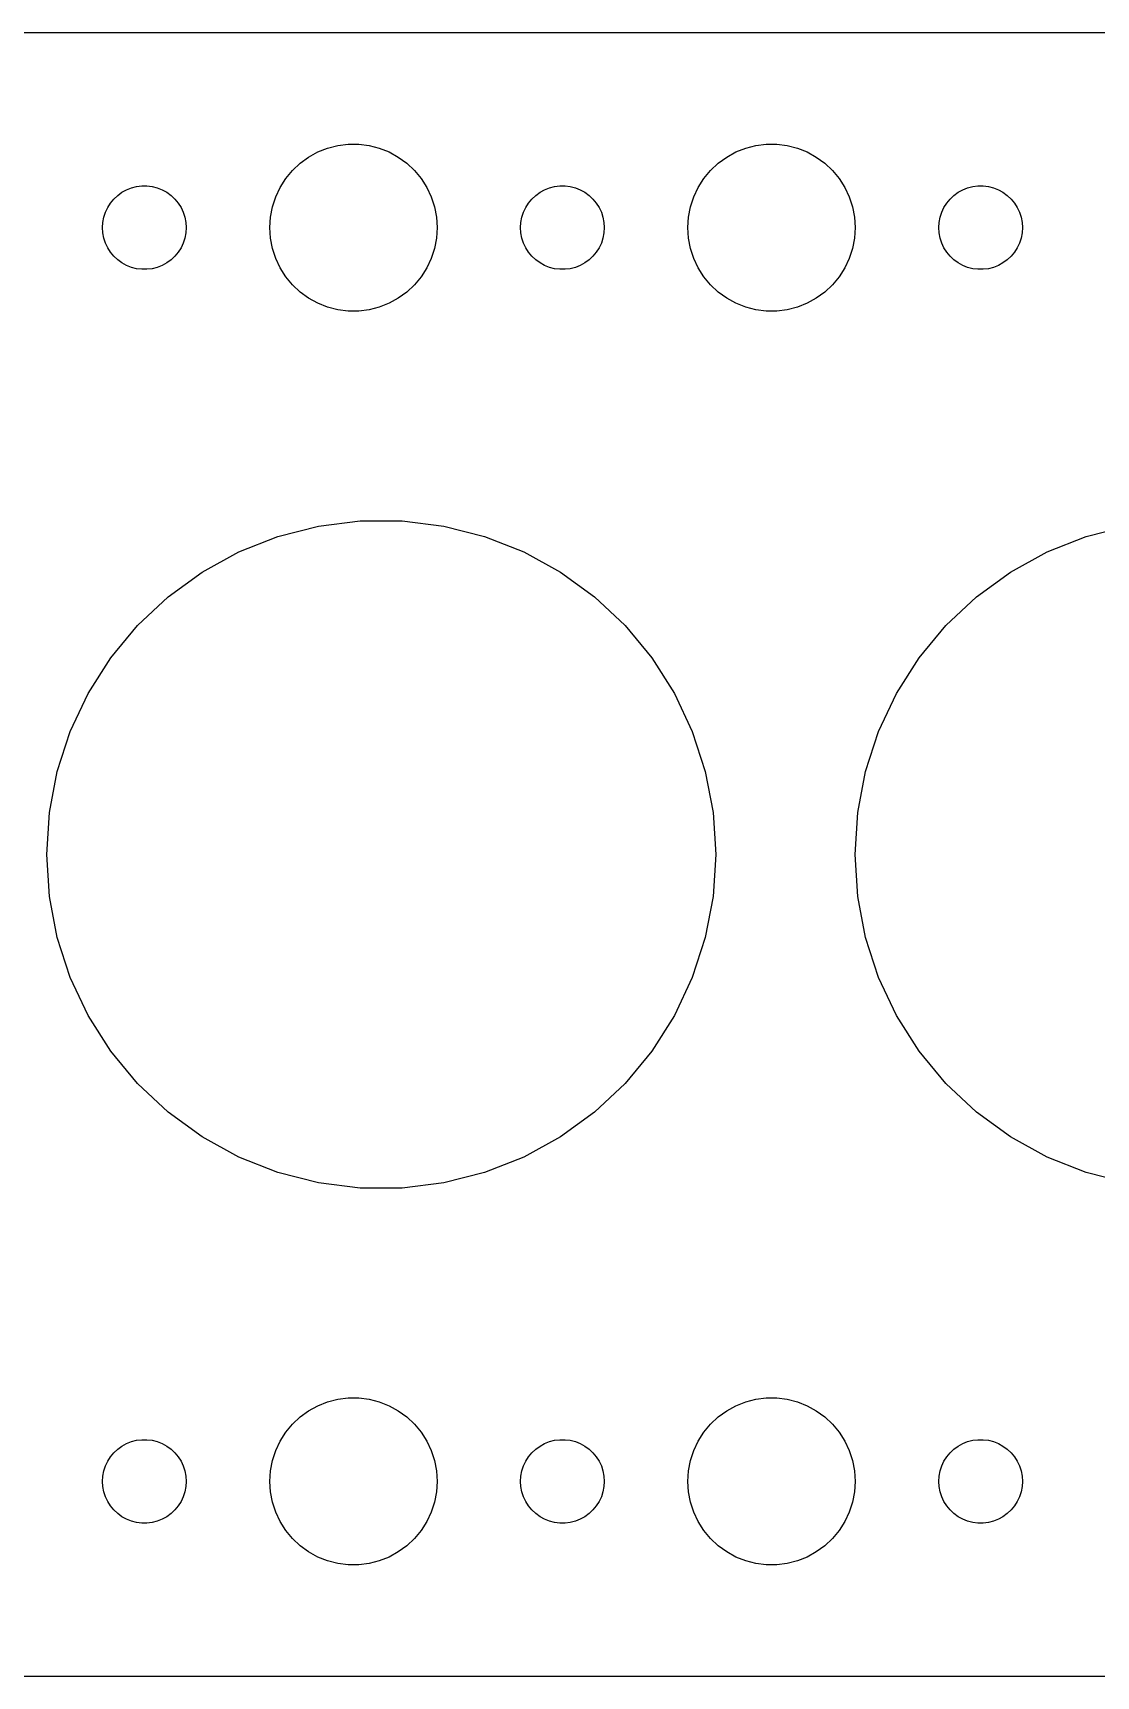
# Model space of a CAD drawing. Header units: metres. Extents: x -82 to 82, y 40 to 98.
# Drawn here: x -41.5 to -3.4, y 39.5 to 98.5 of the extents above; entities that cross this region are included whole.
import ezdxf

# ---------------------------------------------------------------- set-up
doc = ezdxf.new("R2010")
doc.units = ezdxf.units.M

msp = doc.modelspace()

# ---------------------------------------------------------------- linework, layer by layer
for p, q in [((77.3139, 98.4901), (-77.3139, 98.4901)), ((-30.927, 94.3532), (-30.5621, 94.4469)), ((-30.5621, 94.4469), (-30.1884, 94.4941)), ((-30.1884, 94.4941), (-29.8116, 94.4941)), ((-29.8116, 94.4941), (-29.4379, 94.4469)), ((-29.4379, 94.4469), (-29.0729, 94.3532)), ((-15.927, 94.3532), (-15.5621, 94.4469)), ((-15.5621, 94.4469), (-15.1884, 94.4941)), ((-15.1884, 94.4941), (-14.8116, 94.4941)), ((-14.8116, 94.4941), (-14.4379, 94.4469)), ((-14.4379, 94.4469), (-14.0729, 94.3532)), ((-32.1869, 93.5536), (-31.9123, 93.8115)), ((-31.9123, 93.8115), (-31.6075, 94.033)), ((-31.6075, 94.033), (-31.2773, 94.2145)), ((-31.2773, 94.2145), (-30.927, 94.3532)), ((-29.0729, 94.3532), (-28.7227, 94.2145)), ((-28.7227, 94.2145), (-28.3925, 94.033)), ((-28.3925, 94.033), (-28.0877, 93.8115)), ((-28.0877, 93.8115), (-27.8131, 93.5536)), ((-17.1869, 93.5536), (-16.9123, 93.8115)), ((-16.9123, 93.8115), (-16.6075, 94.033)), ((-16.6075, 94.033), (-16.2773, 94.2145)), ((-16.2773, 94.2145), (-15.927, 94.3532)), ((-14.0729, 94.3532), (-13.7227, 94.2145)), ((-13.7227, 94.2145), (-13.3925, 94.033)), ((-13.3925, 94.033), (-13.0877, 93.8115)), ((-13.0877, 93.8115), (-12.8131, 93.5536)), ((-32.6289, 92.9453), (-32.427, 93.2634)), ((-32.427, 93.2634), (-32.1869, 93.5536)), ((-27.8131, 93.5536), (-27.5729, 93.2634)), ((-27.5729, 93.2634), (-27.3711, 92.9453)), ((-17.6289, 92.9453), (-17.427, 93.2634)), ((-17.427, 93.2634), (-17.1869, 93.5536)), ((-12.8131, 93.5536), (-12.5729, 93.2634)), ((-12.5729, 93.2634), (-12.3711, 92.9453)), ((-38.5934, 92.5268), (-38.4561, 92.6558)), ((-38.4561, 92.6558), (-38.3037, 92.7665)), ((-38.3037, 92.7665), (-38.1387, 92.8572)), ((-38.1387, 92.8572), (-37.9635, 92.9266)), ((-37.9635, 92.9266), (-37.7811, 92.9734)), ((-37.7811, 92.9734), (-37.5942, 92.997)), ((-37.5942, 92.997), (-37.4058, 92.997)), ((-37.4058, 92.997), (-37.2189, 92.9734)), ((-37.2189, 92.9734), (-37.0365, 92.9266)), ((-37.0365, 92.9266), (-36.8613, 92.8572)), ((-36.8613, 92.8572), (-36.6963, 92.7665)), ((-36.6963, 92.7665), (-36.5439, 92.6558)), ((-36.5439, 92.6558), (-36.4065, 92.5268)), ((-32.9057, 92.2461), (-32.7893, 92.6044)), ((-32.7893, 92.6044), (-32.6289, 92.9453)), ((-27.3711, 92.9453), (-27.2107, 92.6044)), ((-27.2107, 92.6044), (-27.0942, 92.2461)), ((-23.5934, 92.5268), (-23.4561, 92.6558)), ((-23.4561, 92.6558), (-23.3037, 92.7665)), ((-23.3037, 92.7665), (-23.1387, 92.8572)), ((-23.1387, 92.8572), (-22.9635, 92.9266)), ((-22.9635, 92.9266), (-22.7811, 92.9734)), ((-22.7811, 92.9734), (-22.5942, 92.997)), ((-22.5942, 92.997), (-22.4058, 92.997)), ((-22.4058, 92.997), (-22.2189, 92.9734)), ((-22.2189, 92.9734), (-22.0365, 92.9266)), ((-22.0365, 92.9266), (-21.8613, 92.8572)), ((-21.8613, 92.8572), (-21.6963, 92.7665)), ((-21.6963, 92.7665), (-21.5439, 92.6558)), ((-21.5439, 92.6558), (-21.4065, 92.5268)), ((-17.9057, 92.2461), (-17.7893, 92.6044)), ((-17.7893, 92.6044), (-17.6289, 92.9453)), ((-12.3711, 92.9453), (-12.2107, 92.6044)), ((-12.2107, 92.6044), (-12.0942, 92.2461)), ((-8.59344, 92.5268), (-8.45613, 92.6558)), ((-8.45613, 92.6558), (-8.30373, 92.7665)), ((-8.30373, 92.7665), (-8.13866, 92.8572)), ((-8.13866, 92.8572), (-7.96352, 92.9266)), ((-7.96352, 92.9266), (-7.78107, 92.9734)), ((-7.78107, 92.9734), (-7.59418, 92.997)), ((-7.59418, 92.997), (-7.40581, 92.997)), ((-7.40581, 92.997), (-7.21892, 92.9734)), ((-7.21892, 92.9734), (-7.03647, 92.9266)), ((-7.03647, 92.9266), (-6.86133, 92.8572)), ((-6.86133, 92.8572), (-6.69626, 92.7665)), ((-6.69626, 92.7665), (-6.54385, 92.6558)), ((-6.54385, 92.6558), (-6.40654, 92.5268)), ((-38.9529, 91.873), (-38.8947, 92.0522)), ((-38.8947, 92.0522), (-38.8145, 92.2226)), ((-38.8145, 92.2226), (-38.7135, 92.3817)), ((-38.7135, 92.3817), (-38.5934, 92.5268)), ((-36.4065, 92.5268), (-36.2865, 92.3817)), ((-36.2865, 92.3817), (-36.1855, 92.2226)), ((-36.1855, 92.2226), (-36.1053, 92.0522)), ((-36.1053, 92.0522), (-36.0471, 91.873)), ((-32.9763, 91.876), (-32.9057, 92.2461)), ((-27.0942, 92.2461), (-27.0237, 91.876)), ((-23.9529, 91.873), (-23.8947, 92.0522)), ((-23.8947, 92.0522), (-23.8145, 92.2226)), ((-23.8145, 92.2226), (-23.7135, 92.3817)), ((-23.7135, 92.3817), (-23.5934, 92.5268)), ((-21.4065, 92.5268), (-21.2865, 92.3817)), ((-21.2865, 92.3817), (-21.1855, 92.2226)), ((-21.1855, 92.2226), (-21.1053, 92.0522)), ((-21.1053, 92.0522), (-21.0471, 91.873)), ((-17.9763, 91.876), (-17.9057, 92.2461)), ((-12.0942, 92.2461), (-12.0237, 91.876)), ((-8.95287, 91.873), (-8.89465, 92.0522)), ((-8.89465, 92.0522), (-8.81445, 92.2226)), ((-8.81445, 92.2226), (-8.71352, 92.3817)), ((-8.71352, 92.3817), (-8.59344, 92.5268)), ((-6.40654, 92.5268), (-6.28647, 92.3817)), ((-6.28647, 92.3817), (-6.18553, 92.2226)), ((-6.18553, 92.2226), (-6.10533, 92.0522)), ((-6.10533, 92.0522), (-6.04712, 91.873)), ((-39, 91.5), (-38.9882, 91.688)), ((-38.9882, 91.312), (-39, 91.5)), ((-38.9882, 91.688), (-38.9529, 91.873)), ((-36.0471, 91.873), (-36.0118, 91.688)), ((-36.0118, 91.688), (-36, 91.5)), ((-36, 91.5), (-36.0118, 91.312)), ((-33, 91.5), (-32.9763, 91.876)), ((-32.9763, 91.124), (-33, 91.5)), ((-27.0237, 91.876), (-27, 91.5)), ((-27, 91.5), (-27.0237, 91.124)), ((-24, 91.5), (-23.9882, 91.688)), ((-23.9882, 91.312), (-24, 91.5)), ((-23.9882, 91.688), (-23.9529, 91.873)), ((-21.0471, 91.873), (-21.0118, 91.688)), ((-21.0118, 91.688), (-21, 91.5)), ((-21, 91.5), (-21.0118, 91.312)), ((-18, 91.5), (-17.9763, 91.876)), ((-17.9763, 91.124), (-18, 91.5)), ((-12.0237, 91.876), (-12, 91.5)), ((-12, 91.5), (-12.0237, 91.124)), ((-9, 91.5), (-8.98816, 91.688)), ((-8.98816, 91.312), (-9, 91.5)), ((-8.98816, 91.688), (-8.95287, 91.873)), ((-6.04712, 91.873), (-6.01183, 91.688)), ((-6.01183, 91.688), (-6, 91.5)), ((-6, 91.5), (-6.01183, 91.312)), ((-38.9529, 91.127), (-38.9882, 91.312)), ((-38.8947, 90.9478), (-38.9529, 91.127)), ((-38.8145, 90.7774), (-38.8947, 90.9478)), ((-36.1053, 90.9478), (-36.1855, 90.7774)), ((-36.0471, 91.127), (-36.1053, 90.9478)), ((-36.0118, 91.312), (-36.0471, 91.127)), ((-32.9057, 90.7539), (-32.9763, 91.124)), ((-27.0237, 91.124), (-27.0942, 90.7539)), ((-23.9529, 91.127), (-23.9882, 91.312)), ((-23.8947, 90.9478), (-23.9529, 91.127)), ((-23.8145, 90.7774), (-23.8947, 90.9478)), ((-21.1053, 90.9478), (-21.1855, 90.7774)), ((-21.0471, 91.127), (-21.1053, 90.9478)), ((-21.0118, 91.312), (-21.0471, 91.127)), ((-17.9057, 90.7539), (-17.9763, 91.124)), ((-12.0237, 91.124), (-12.0942, 90.7539)), ((-8.95287, 91.127), (-8.98816, 91.312)), ((-8.89465, 90.9478), (-8.95287, 91.127)), ((-8.81445, 90.7774), (-8.89465, 90.9478)), ((-6.10533, 90.9478), (-6.18553, 90.7774)), ((-6.04712, 91.127), (-6.10533, 90.9478)), ((-6.01183, 91.312), (-6.04712, 91.127)), ((-38.7135, 90.6183), (-38.8145, 90.7774)), ((-38.5934, 90.4732), (-38.7135, 90.6183)), ((-38.4561, 90.3442), (-38.5934, 90.4732)), ((-38.3037, 90.2335), (-38.4561, 90.3442)), ((-36.5439, 90.3442), (-36.6963, 90.2335)), ((-36.4065, 90.4732), (-36.5439, 90.3442)), ((-36.2865, 90.6183), (-36.4065, 90.4732)), ((-36.1855, 90.7774), (-36.2865, 90.6183)), ((-32.7893, 90.3956), (-32.9057, 90.7539)), ((-32.6289, 90.0547), (-32.7893, 90.3956)), ((-27.2107, 90.3956), (-27.3711, 90.0547)), ((-27.0942, 90.7539), (-27.2107, 90.3956)), ((-23.7135, 90.6183), (-23.8145, 90.7774)), ((-23.5934, 90.4732), (-23.7135, 90.6183)), ((-23.4561, 90.3442), (-23.5934, 90.4732)), ((-23.3037, 90.2335), (-23.4561, 90.3442)), ((-21.5439, 90.3442), (-21.6963, 90.2335)), ((-21.4065, 90.4732), (-21.5439, 90.3442)), ((-21.2865, 90.6183), (-21.4065, 90.4732)), ((-21.1855, 90.7774), (-21.2865, 90.6183)), ((-17.7893, 90.3956), (-17.9057, 90.7539)), ((-17.6289, 90.0547), (-17.7893, 90.3956)), ((-12.2107, 90.3956), (-12.3711, 90.0547)), ((-12.0942, 90.7539), (-12.2107, 90.3956)), ((-8.71352, 90.6183), (-8.81445, 90.7774)), ((-8.59344, 90.4732), (-8.71352, 90.6183)), ((-8.45613, 90.3442), (-8.59344, 90.4732)), ((-8.30373, 90.2335), (-8.45613, 90.3442)), ((-6.54385, 90.3442), (-6.69626, 90.2335)), ((-6.40654, 90.4732), (-6.54385, 90.3442)), ((-6.28647, 90.6183), (-6.40654, 90.4732)), ((-6.18553, 90.7774), (-6.28647, 90.6183)), ((-38.1387, 90.1427), (-38.3037, 90.2335)), ((-37.9635, 90.0734), (-38.1387, 90.1427)), ((-37.7811, 90.0266), (-37.9635, 90.0734)), ((-37.5942, 90.003), (-37.7811, 90.0266)), ((-37.4058, 90.003), (-37.5942, 90.003)), ((-37.2189, 90.0266), (-37.4058, 90.003)), ((-37.0365, 90.0734), (-37.2189, 90.0266)), ((-36.8613, 90.1427), (-37.0365, 90.0734)), ((-36.6963, 90.2335), (-36.8613, 90.1427)), ((-32.427, 89.7366), (-32.6289, 90.0547)), ((-32.1869, 89.4464), (-32.427, 89.7366)), ((-27.5729, 89.7366), (-27.8131, 89.4464)), ((-27.3711, 90.0547), (-27.5729, 89.7366)), ((-23.1387, 90.1427), (-23.3037, 90.2335)), ((-22.9635, 90.0734), (-23.1387, 90.1427)), ((-22.7811, 90.0266), (-22.9635, 90.0734)), ((-22.5942, 90.003), (-22.7811, 90.0266)), ((-22.4058, 90.003), (-22.5942, 90.003)), ((-22.2189, 90.0266), (-22.4058, 90.003)), ((-22.0365, 90.0734), (-22.2189, 90.0266)), ((-21.8613, 90.1427), (-22.0365, 90.0734)), ((-21.6963, 90.2335), (-21.8613, 90.1427)), ((-17.427, 89.7366), (-17.6289, 90.0547)), ((-17.1869, 89.4464), (-17.427, 89.7366)), ((-12.5729, 89.7366), (-12.8131, 89.4464)), ((-12.3711, 90.0547), (-12.5729, 89.7366)), ((-8.13866, 90.1427), (-8.30373, 90.2335)), ((-7.96352, 90.0734), (-8.13866, 90.1427)), ((-7.78107, 90.0266), (-7.96352, 90.0734)), ((-7.59418, 90.003), (-7.78107, 90.0266)), ((-7.40581, 90.003), (-7.59418, 90.003)), ((-7.21892, 90.0266), (-7.40581, 90.003)), ((-7.03647, 90.0734), (-7.21892, 90.0266)), ((-6.86133, 90.1427), (-7.03647, 90.0734)), ((-6.69626, 90.2335), (-6.86133, 90.1427)), ((-31.9123, 89.1884), (-32.1869, 89.4464)), ((-31.6075, 88.967), (-31.9123, 89.1884)), ((-28.0877, 89.1884), (-28.3925, 88.967)), ((-27.8131, 89.4464), (-28.0877, 89.1884)), ((-16.9123, 89.1884), (-17.1869, 89.4464)), ((-16.6075, 88.967), (-16.9123, 89.1884)), ((-13.0877, 89.1884), (-13.3925, 88.967)), ((-12.8131, 89.4464), (-13.0877, 89.1884)), ((-31.2773, 88.7855), (-31.6075, 88.967)), ((-30.927, 88.6468), (-31.2773, 88.7855)), ((-30.5621, 88.5531), (-30.927, 88.6468)), ((-30.1884, 88.5059), (-30.5621, 88.5531)), ((-29.8116, 88.5059), (-30.1884, 88.5059)), ((-29.4379, 88.5531), (-29.8116, 88.5059)), ((-29.0729, 88.6468), (-29.4379, 88.5531)), ((-28.7227, 88.7855), (-29.0729, 88.6468)), ((-28.3925, 88.967), (-28.7227, 88.7855)), ((-16.2773, 88.7855), (-16.6075, 88.967)), ((-15.927, 88.6468), (-16.2773, 88.7855)), ((-15.5621, 88.5531), (-15.927, 88.6468)), ((-15.1884, 88.5059), (-15.5621, 88.5531)), ((-14.8116, 88.5059), (-15.1884, 88.5059)), ((-14.4379, 88.5531), (-14.8116, 88.5059)), ((-14.0729, 88.6468), (-14.4379, 88.5531)), ((-13.7227, 88.7855), (-14.0729, 88.6468)), ((-13.3925, 88.967), (-13.7227, 88.7855)), ((-31.2486, 80.7874), (-29.7535, 80.9763)), ((-29.7535, 80.9763), (-28.2465, 80.9763)), ((-28.2465, 80.9763), (-26.7514, 80.7874)), ((-34.1093, 79.8579), (-32.7082, 80.4127)), ((-32.7082, 80.4127), (-31.2486, 80.7874)), ((-26.7514, 80.7874), (-25.2918, 80.4127)), ((-25.2918, 80.4127), (-23.8906, 79.8579)), ((-5.10934, 79.8579), (-3.70819, 80.4127)), ((-3.70819, 80.4127), (-2.24857, 80.7874)), ((-35.4299, 79.1319), (-34.1093, 79.8579)), ((-23.8906, 79.8579), (-22.5701, 79.1319)), ((-6.42992, 79.1319), (-5.10934, 79.8579)), ((-36.6491, 78.2462), (-35.4299, 79.1319)), ((-22.5701, 79.1319), (-21.3509, 78.2462)), ((-7.64908, 78.2462), (-6.42992, 79.1319)), ((-37.7476, 77.2146), (-36.6491, 78.2462)), ((-21.3509, 78.2462), (-20.2524, 77.2146)), ((-8.74762, 77.2146), (-7.64908, 78.2462)), ((-38.7082, 76.0534), (-37.7476, 77.2146)), ((-20.2524, 77.2146), (-19.2918, 76.0534)), ((-9.70819, 76.0534), (-8.74762, 77.2146)), ((-39.5157, 74.781), (-38.7082, 76.0534)), ((-19.2918, 76.0534), (-18.4843, 74.781)), ((-10.5157, 74.781), (-9.70819, 76.0534)), ((-40.1573, 73.4175), (-39.5157, 74.781)), ((-18.4843, 74.781), (-17.8427, 73.4175)), ((-11.1573, 73.4175), (-10.5157, 74.781)), ((-40.623, 71.9843), (-40.1573, 73.4175)), ((-17.8427, 73.4175), (-17.377, 71.9843)), ((-11.623, 71.9843), (-11.1573, 73.4175)), ((-40.9054, 70.504), (-40.623, 71.9843)), ((-17.377, 71.9843), (-17.0946, 70.504)), ((-11.9054, 70.504), (-11.623, 71.9843)), ((-41, 69), (-40.9054, 70.504)), ((-17.0946, 70.504), (-17, 69)), ((-12, 69), (-11.9054, 70.504)), ((-40.9054, 67.496), (-41, 69)), ((-17, 69), (-17.0946, 67.496)), ((-11.9054, 67.496), (-12, 69)), ((-40.623, 66.0157), (-40.9054, 67.496)), ((-17.0946, 67.496), (-17.377, 66.0157)), ((-11.623, 66.0157), (-11.9054, 67.496)), ((-40.1573, 64.5825), (-40.623, 66.0157)), ((-17.377, 66.0157), (-17.8427, 64.5825)), ((-11.1573, 64.5825), (-11.623, 66.0157)), ((-39.5157, 63.219), (-40.1573, 64.5825)), ((-17.8427, 64.5825), (-18.4843, 63.219)), ((-10.5157, 63.219), (-11.1573, 64.5825)), ((-38.7082, 61.9466), (-39.5157, 63.219)), ((-18.4843, 63.219), (-19.2918, 61.9466)), ((-9.70819, 61.9466), (-10.5157, 63.219)), ((-37.7476, 60.7854), (-38.7082, 61.9466)), ((-19.2918, 61.9466), (-20.2524, 60.7854)), ((-8.74762, 60.7854), (-9.70819, 61.9466)), ((-36.6491, 59.7538), (-37.7476, 60.7854)), ((-20.2524, 60.7854), (-21.3509, 59.7538)), ((-7.64908, 59.7538), (-8.74762, 60.7854)), ((-35.4299, 58.8681), (-36.6491, 59.7538)), ((-21.3509, 59.7538), (-22.5701, 58.8681)), ((-6.42992, 58.8681), (-7.64908, 59.7538)), ((-34.1093, 58.1421), (-35.4299, 58.8681)), ((-22.5701, 58.8681), (-23.8906, 58.1421)), ((-5.10934, 58.1421), (-6.42992, 58.8681)), ((-32.7082, 57.5873), (-34.1093, 58.1421)), ((-23.8906, 58.1421), (-25.2918, 57.5873)), ((-3.70819, 57.5873), (-5.10934, 58.1421)), ((-31.2486, 57.2126), (-32.7082, 57.5873)), ((-29.7535, 57.0237), (-31.2486, 57.2126)), ((-26.7514, 57.2126), (-28.2465, 57.0237)), ((-25.2918, 57.5873), (-26.7514, 57.2126)), ((-2.24857, 57.2126), (-3.70819, 57.5873)), ((-28.2465, 57.0237), (-29.7535, 57.0237)), ((-31.9123, 48.8116), (-31.6075, 49.033)), ((-31.6075, 49.033), (-31.2773, 49.2145)), ((-31.2773, 49.2145), (-30.927, 49.3532)), ((-30.927, 49.3532), (-30.5621, 49.4469)), ((-30.5621, 49.4469), (-30.1884, 49.4941)), ((-30.1884, 49.4941), (-29.8116, 49.4941)), ((-29.8116, 49.4941), (-29.4379, 49.4469)), ((-29.4379, 49.4469), (-29.0729, 49.3532)), ((-29.0729, 49.3532), (-28.7227, 49.2145)), ((-28.7227, 49.2145), (-28.3925, 49.033)), ((-28.3925, 49.033), (-28.0877, 48.8116)), ((-16.9123, 48.8116), (-16.6075, 49.033)), ((-16.6075, 49.033), (-16.2773, 49.2145)), ((-16.2773, 49.2145), (-15.927, 49.3532)), ((-15.927, 49.3532), (-15.5621, 49.4469)), ((-15.5621, 49.4469), (-15.1884, 49.4941)), ((-15.1884, 49.4941), (-14.8116, 49.4941)), ((-14.8116, 49.4941), (-14.4379, 49.4469)), ((-14.4379, 49.4469), (-14.0729, 49.3532)), ((-14.0729, 49.3532), (-13.7227, 49.2145)), ((-13.7227, 49.2145), (-13.3925, 49.033)), ((-13.3925, 49.033), (-13.0877, 48.8116)), ((-32.427, 48.2634), (-32.1869, 48.5536)), ((-32.1869, 48.5536), (-31.9123, 48.8116)), ((-28.0877, 48.8116), (-27.8131, 48.5536)), ((-27.8131, 48.5536), (-27.5729, 48.2634)), ((-17.427, 48.2634), (-17.1869, 48.5536)), ((-17.1869, 48.5536), (-16.9123, 48.8116)), ((-13.0877, 48.8116), (-12.8131, 48.5536)), ((-12.8131, 48.5536), (-12.5729, 48.2634)), ((-38.3037, 47.7665), (-38.1387, 47.8573)), ((-38.1387, 47.8573), (-37.9635, 47.9266)), ((-37.9635, 47.9266), (-37.7811, 47.9734)), ((-37.7811, 47.9734), (-37.5942, 47.997)), ((-37.5942, 47.997), (-37.4058, 47.997)), ((-37.4058, 47.997), (-37.2189, 47.9734)), ((-37.2189, 47.9734), (-37.0365, 47.9266)), ((-37.0365, 47.9266), (-36.8613, 47.8573)), ((-36.8613, 47.8573), (-36.6963, 47.7665)), ((-32.7893, 47.6044), (-32.6289, 47.9453)), ((-32.6289, 47.9453), (-32.427, 48.2634)), ((-27.5729, 48.2634), (-27.3711, 47.9453)), ((-27.3711, 47.9453), (-27.2107, 47.6044)), ((-23.3037, 47.7665), (-23.1387, 47.8573)), ((-23.1387, 47.8573), (-22.9635, 47.9266)), ((-22.9635, 47.9266), (-22.7811, 47.9734)), ((-22.7811, 47.9734), (-22.5942, 47.997)), ((-22.5942, 47.997), (-22.4058, 47.997)), ((-22.4058, 47.997), (-22.2189, 47.9734)), ((-22.2189, 47.9734), (-22.0365, 47.9266)), ((-22.0365, 47.9266), (-21.8613, 47.8573)), ((-21.8613, 47.8573), (-21.6963, 47.7665)), ((-17.7893, 47.6044), (-17.6289, 47.9453)), ((-17.6289, 47.9453), (-17.427, 48.2634)), ((-12.5729, 48.2634), (-12.3711, 47.9453)), ((-12.3711, 47.9453), (-12.2107, 47.6044)), ((-8.30373, 47.7665), (-8.13866, 47.8573)), ((-8.13866, 47.8573), (-7.96352, 47.9266)), ((-7.96352, 47.9266), (-7.78107, 47.9734)), ((-7.78107, 47.9734), (-7.59418, 47.997)), ((-7.59418, 47.997), (-7.40581, 47.997)), ((-7.40581, 47.997), (-7.21892, 47.9734)), ((-7.21892, 47.9734), (-7.03647, 47.9266)), ((-7.03647, 47.9266), (-6.86133, 47.8573)), ((-6.86133, 47.8573), (-6.69626, 47.7665)), ((-38.8947, 47.0522), (-38.8145, 47.2226)), ((-38.8145, 47.2226), (-38.7135, 47.3817)), ((-38.7135, 47.3817), (-38.5934, 47.5268)), ((-38.5934, 47.5268), (-38.4561, 47.6558)), ((-38.4561, 47.6558), (-38.3037, 47.7665)), ((-36.6963, 47.7665), (-36.5439, 47.6558)), ((-36.5439, 47.6558), (-36.4065, 47.5268)), ((-36.4065, 47.5268), (-36.2865, 47.3817)), ((-36.2865, 47.3817), (-36.1855, 47.2226)), ((-36.1855, 47.2226), (-36.1053, 47.0522)), ((-32.9763, 46.876), (-32.9057, 47.2461)), ((-32.9057, 47.2461), (-32.7893, 47.6044)), ((-27.2107, 47.6044), (-27.0942, 47.2461)), ((-27.0942, 47.2461), (-27.0237, 46.876)), ((-23.8947, 47.0522), (-23.8145, 47.2226)), ((-23.8145, 47.2226), (-23.7135, 47.3817)), ((-23.7135, 47.3817), (-23.5934, 47.5268)), ((-23.5934, 47.5268), (-23.4561, 47.6558)), ((-23.4561, 47.6558), (-23.3037, 47.7665)), ((-21.6963, 47.7665), (-21.5439, 47.6558)), ((-21.5439, 47.6558), (-21.4065, 47.5268)), ((-21.4065, 47.5268), (-21.2865, 47.3817)), ((-21.2865, 47.3817), (-21.1855, 47.2226)), ((-21.1855, 47.2226), (-21.1053, 47.0522)), ((-17.9763, 46.876), (-17.9057, 47.2461)), ((-17.9057, 47.2461), (-17.7893, 47.6044)), ((-12.2107, 47.6044), (-12.0942, 47.2461)), ((-12.0942, 47.2461), (-12.0237, 46.876)), ((-8.89465, 47.0522), (-8.81445, 47.2226)), ((-8.81445, 47.2226), (-8.71352, 47.3817)), ((-8.71352, 47.3817), (-8.59344, 47.5268)), ((-8.59344, 47.5268), (-8.45613, 47.6558)), ((-8.45613, 47.6558), (-8.30373, 47.7665)), ((-6.69626, 47.7665), (-6.54385, 47.6558)), ((-6.54385, 47.6558), (-6.40654, 47.5268)), ((-6.40654, 47.5268), (-6.28647, 47.3817)), ((-6.28647, 47.3817), (-6.18553, 47.2226)), ((-6.18553, 47.2226), (-6.10533, 47.0522)), ((-39, 46.5), (-38.9882, 46.688)), ((-38.9882, 46.688), (-38.9529, 46.873)), ((-38.9529, 46.873), (-38.8947, 47.0522)), ((-36.1053, 47.0522), (-36.0471, 46.873)), ((-36.0471, 46.873), (-36.0118, 46.688)), ((-36.0118, 46.688), (-36, 46.5)), ((-33, 46.5), (-32.9763, 46.876)), ((-27.0237, 46.876), (-27, 46.5)), ((-24, 46.5), (-23.9882, 46.688)), ((-23.9882, 46.688), (-23.9529, 46.873)), ((-23.9529, 46.873), (-23.8947, 47.0522)), ((-21.1053, 47.0522), (-21.0471, 46.873)), ((-21.0471, 46.873), (-21.0118, 46.688)), ((-21.0118, 46.688), (-21, 46.5)), ((-18, 46.5), (-17.9763, 46.876)), ((-12.0237, 46.876), (-12, 46.5)), ((-9, 46.5), (-8.98816, 46.688)), ((-8.98816, 46.688), (-8.95287, 46.873)), ((-8.95287, 46.873), (-8.89465, 47.0522)), ((-6.10533, 47.0522), (-6.04712, 46.873)), ((-6.04712, 46.873), (-6.01183, 46.688)), ((-6.01183, 46.688), (-6, 46.5)), ((-38.9882, 46.312), (-39, 46.5)), ((-38.9529, 46.127), (-38.9882, 46.312)), ((-38.8947, 45.9478), (-38.9529, 46.127)), ((-36.0471, 46.127), (-36.1053, 45.9478)), ((-36.0118, 46.312), (-36.0471, 46.127)), ((-36, 46.5), (-36.0118, 46.312)), ((-32.9763, 46.124), (-33, 46.5)), ((-32.9057, 45.7539), (-32.9763, 46.124)), ((-27.0237, 46.124), (-27.0942, 45.7539)), ((-27, 46.5), (-27.0237, 46.124)), ((-23.9882, 46.312), (-24, 46.5)), ((-23.9529, 46.127), (-23.9882, 46.312)), ((-23.8947, 45.9478), (-23.9529, 46.127)), ((-21.0471, 46.127), (-21.1053, 45.9478)), ((-21.0118, 46.312), (-21.0471, 46.127)), ((-21, 46.5), (-21.0118, 46.312)), ((-17.9763, 46.124), (-18, 46.5)), ((-17.9057, 45.7539), (-17.9763, 46.124)), ((-12.0237, 46.124), (-12.0942, 45.7539)), ((-12, 46.5), (-12.0237, 46.124)), ((-8.98816, 46.312), (-9, 46.5)), ((-8.95287, 46.127), (-8.98816, 46.312)), ((-8.89465, 45.9478), (-8.95287, 46.127)), ((-6.04712, 46.127), (-6.10533, 45.9478)), ((-6.01183, 46.312), (-6.04712, 46.127)), ((-6, 46.5), (-6.01183, 46.312)), ((-38.8145, 45.7774), (-38.8947, 45.9478)), ((-38.7135, 45.6183), (-38.8145, 45.7774)), ((-38.5934, 45.4732), (-38.7135, 45.6183)), ((-38.4561, 45.3442), (-38.5934, 45.4732)), ((-36.4065, 45.4732), (-36.5439, 45.3442)), ((-36.2865, 45.6183), (-36.4065, 45.4732)), ((-36.1855, 45.7774), (-36.2865, 45.6183)), ((-36.1053, 45.9478), (-36.1855, 45.7774)), ((-32.7893, 45.3956), (-32.9057, 45.7539)), ((-27.0942, 45.7539), (-27.2107, 45.3956)), ((-23.8145, 45.7774), (-23.8947, 45.9478)), ((-23.7135, 45.6183), (-23.8145, 45.7774)), ((-23.5934, 45.4732), (-23.7135, 45.6183)), ((-23.4561, 45.3442), (-23.5934, 45.4732)), ((-21.4065, 45.4732), (-21.5439, 45.3442)), ((-21.2865, 45.6183), (-21.4065, 45.4732)), ((-21.1855, 45.7774), (-21.2865, 45.6183)), ((-21.1053, 45.9478), (-21.1855, 45.7774)), ((-17.7893, 45.3956), (-17.9057, 45.7539)), ((-12.0942, 45.7539), (-12.2107, 45.3956)), ((-8.81445, 45.7774), (-8.89465, 45.9478)), ((-8.71352, 45.6183), (-8.81445, 45.7774)), ((-8.59344, 45.4732), (-8.71352, 45.6183)), ((-8.45613, 45.3442), (-8.59344, 45.4732)), ((-6.40654, 45.4732), (-6.54385, 45.3442)), ((-6.28647, 45.6183), (-6.40654, 45.4732)), ((-6.18553, 45.7774), (-6.28647, 45.6183)), ((-6.10533, 45.9478), (-6.18553, 45.7774)), ((-38.3037, 45.2335), (-38.4561, 45.3442)), ((-38.1387, 45.1428), (-38.3037, 45.2335)), ((-37.9635, 45.0734), (-38.1387, 45.1428)), ((-37.7811, 45.0266), (-37.9635, 45.0734)), ((-37.5942, 45.003), (-37.7811, 45.0266)), ((-37.4058, 45.003), (-37.5942, 45.003)), ((-37.2189, 45.0266), (-37.4058, 45.003)), ((-37.0365, 45.0734), (-37.2189, 45.0266)), ((-36.8613, 45.1428), (-37.0365, 45.0734)), ((-36.6963, 45.2335), (-36.8613, 45.1428)), ((-36.5439, 45.3442), (-36.6963, 45.2335)), ((-32.6289, 45.0547), (-32.7893, 45.3956)), ((-32.427, 44.7366), (-32.6289, 45.0547)), ((-27.3711, 45.0547), (-27.5729, 44.7366)), ((-27.2107, 45.3956), (-27.3711, 45.0547)), ((-23.3037, 45.2335), (-23.4561, 45.3442)), ((-23.1387, 45.1428), (-23.3037, 45.2335)), ((-22.9635, 45.0734), (-23.1387, 45.1428)), ((-22.7811, 45.0266), (-22.9635, 45.0734)), ((-22.5942, 45.003), (-22.7811, 45.0266)), ((-22.4058, 45.003), (-22.5942, 45.003)), ((-22.2189, 45.0266), (-22.4058, 45.003)), ((-22.0365, 45.0734), (-22.2189, 45.0266)), ((-21.8613, 45.1428), (-22.0365, 45.0734)), ((-21.6963, 45.2335), (-21.8613, 45.1428)), ((-21.5439, 45.3442), (-21.6963, 45.2335)), ((-17.6289, 45.0547), (-17.7893, 45.3956)), ((-17.427, 44.7366), (-17.6289, 45.0547)), ((-12.3711, 45.0547), (-12.5729, 44.7366)), ((-12.2107, 45.3956), (-12.3711, 45.0547)), ((-8.30373, 45.2335), (-8.45613, 45.3442)), ((-8.13866, 45.1428), (-8.30373, 45.2335)), ((-7.96352, 45.0734), (-8.13866, 45.1428)), ((-7.78107, 45.0266), (-7.96352, 45.0734)), ((-7.59418, 45.003), (-7.78107, 45.0266)), ((-7.40581, 45.003), (-7.59418, 45.003)), ((-7.21892, 45.0266), (-7.40581, 45.003)), ((-7.03647, 45.0734), (-7.21892, 45.0266)), ((-6.86133, 45.1428), (-7.03647, 45.0734)), ((-6.69626, 45.2335), (-6.86133, 45.1428)), ((-6.54385, 45.3442), (-6.69626, 45.2335)), ((-32.1869, 44.4464), (-32.427, 44.7366)), ((-31.9123, 44.1885), (-32.1869, 44.4464)), ((-27.8131, 44.4464), (-28.0877, 44.1885)), ((-27.5729, 44.7366), (-27.8131, 44.4464)), ((-17.1869, 44.4464), (-17.427, 44.7366)), ((-16.9123, 44.1885), (-17.1869, 44.4464)), ((-12.8131, 44.4464), (-13.0877, 44.1885)), ((-12.5729, 44.7366), (-12.8131, 44.4464)), ((-31.6075, 43.967), (-31.9123, 44.1885)), ((-31.2773, 43.7855), (-31.6075, 43.967)), ((-30.927, 43.6468), (-31.2773, 43.7855)), ((-30.5621, 43.5531), (-30.927, 43.6468)), ((-29.0729, 43.6468), (-29.4379, 43.5531)), ((-28.7227, 43.7855), (-29.0729, 43.6468)), ((-28.3925, 43.967), (-28.7227, 43.7855)), ((-28.0877, 44.1885), (-28.3925, 43.967)), ((-16.6075, 43.967), (-16.9123, 44.1885)), ((-16.2773, 43.7855), (-16.6075, 43.967)), ((-15.927, 43.6468), (-16.2773, 43.7855)), ((-15.5621, 43.5531), (-15.927, 43.6468)), ((-14.0729, 43.6468), (-14.4379, 43.5531)), ((-13.7227, 43.7855), (-14.0729, 43.6468)), ((-13.3925, 43.967), (-13.7227, 43.7855)), ((-13.0877, 44.1885), (-13.3925, 43.967)), ((-30.1884, 43.5059), (-30.5621, 43.5531)), ((-29.8116, 43.5059), (-30.1884, 43.5059)), ((-29.4379, 43.5531), (-29.8116, 43.5059)), ((-15.1884, 43.5059), (-15.5621, 43.5531)), ((-14.8116, 43.5059), (-15.1884, 43.5059)), ((-14.4379, 43.5531), (-14.8116, 43.5059)), ((-77.3139, 39.5099), (77.3139, 39.5099))]:
    msp.add_line(p, q)

doc.saveas('drawing.dxf')
